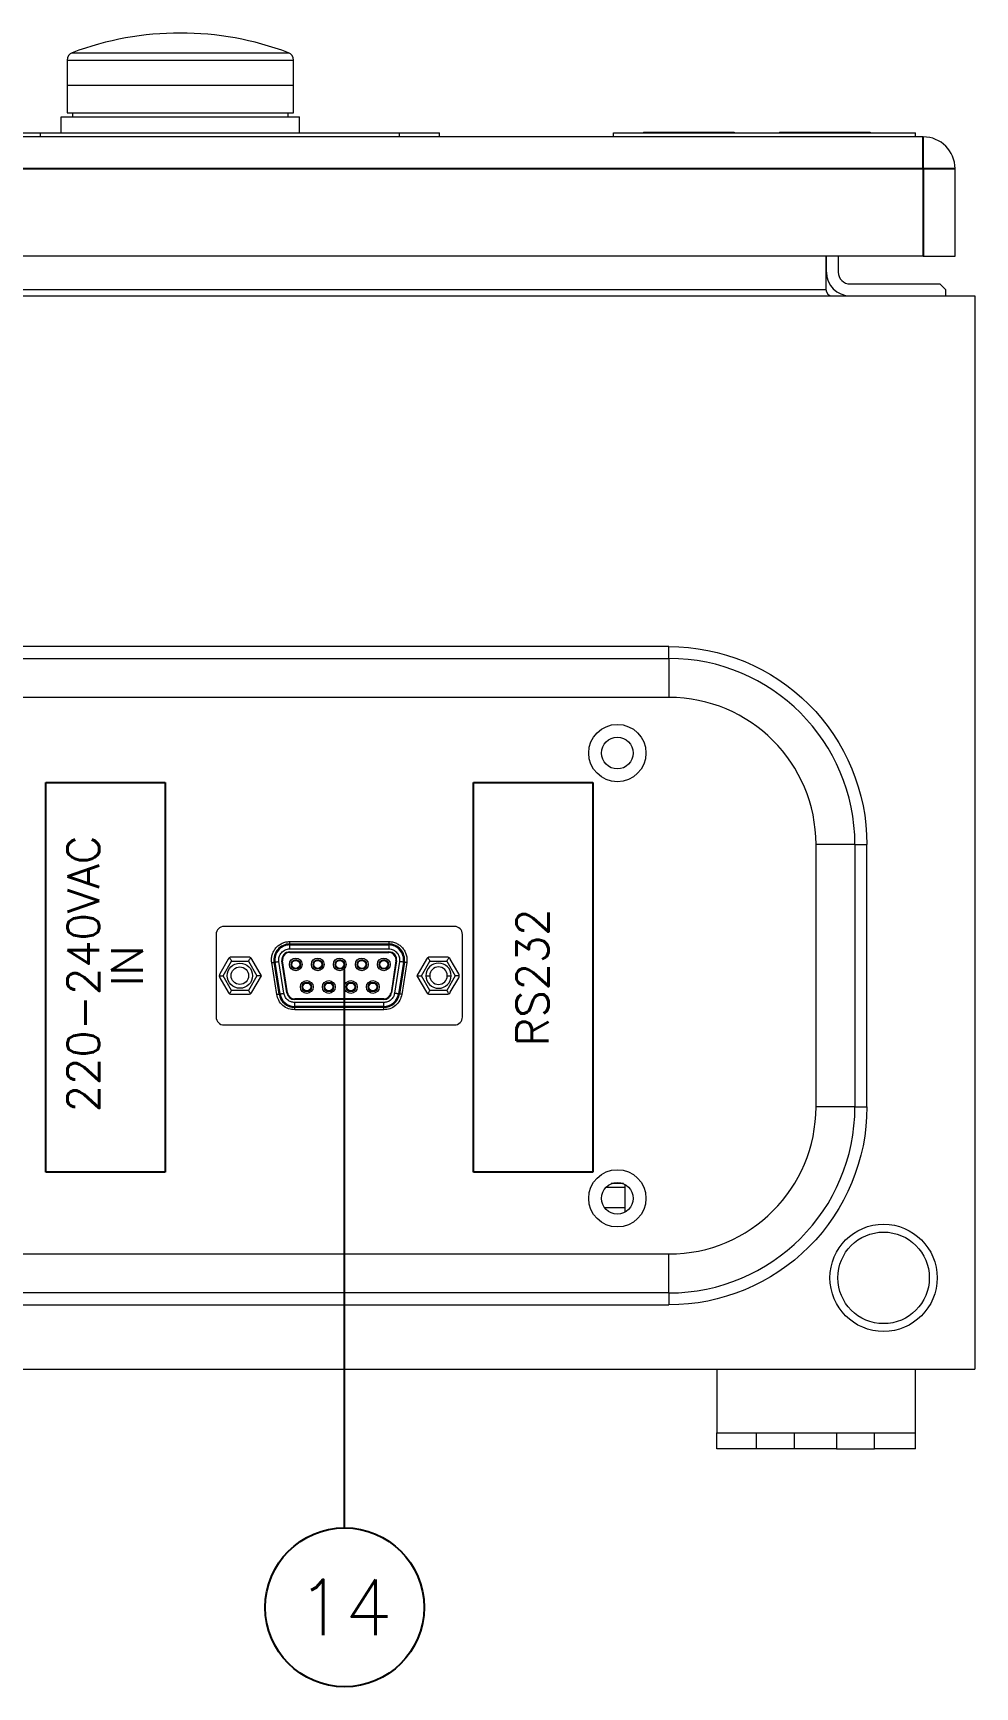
# Model space of a CAD drawing. Extents: x 4137 to 28680, y 2446 to 6814.
# Drawn here: x 16282.7 to 16432.1, y 4969.1 to 5231.2 of the extents above; entities that cross this region are included whole.
import ezdxf
from ezdxf.enums import TextEntityAlignment as Align

# ---------------------------------------------------------------- set-up
doc = ezdxf.new("R2010")
doc.units = 0
doc.header["$LTSCALE"] = 0.5
doc.layers.get('0').update_dxf_attribs({"linetype": 'CONTINUOUS'})
doc.layers.add('DIM', color=5, linetype='CONTINUOUS')
doc.layers.add('VOL', color=2, linetype='CONTINUOUS')
doc.styles.get("Standard").update_dxf_attribs({"font": 'simplex.shx'})

msp = doc.modelspace()

# ---------------------------------------------------------------- linework, layer by layer
at = {"color": 7, "linetype": 'Continuous', "lineweight": 15}
for p, q in [((16288.11, 5226.89), (16288.11, 5222.93)), ((16288.11, 5226.89), (16288.11, 5222.93)), ((16324.02, 5222.93), (16324.02, 5226.89)), ((16324.02, 5222.93), (16324.02, 5226.89)), ((16288.11, 5222.93), (16324.02, 5222.93)), ((16288.11, 5222.93), (16324.02, 5222.93)), ((16288.12, 5222.93), (16288.12, 5218.52)), ((16288.12, 5222.93), (16288.12, 5218.52)), ((16324, 5218.52), (16324, 5222.93)), ((16324, 5218.52), (16324, 5222.93)), ((16288.12, 5218.52), (16324, 5218.52)), ((16288.12, 5218.52), (16324, 5218.52)), ((16288.96, 5218.52), (16288.96, 5217.89)), ((16288.96, 5218.52), (16288.96, 5217.89)), ((16323.17, 5217.89), (16323.17, 5218.52)), ((16323.17, 5217.89), (16323.17, 5218.52)), ((16277.61, 5215.38), (16283.91, 5215.38)), ((16277.61, 5215.38), (16283.91, 5215.38)), ((16283.91, 5214.74), (16283.91, 5215.38)), ((16283.91, 5215.38), (16340.84, 5215.38)), ((16283.91, 5214.74), (16283.91, 5215.38)), ((16283.91, 5215.38), (16340.84, 5215.38)), ((16287.16, 5217.89), (16324.96, 5217.89)), ((16287.16, 5215.38), (16287.16, 5217.89)), ((16287.16, 5217.89), (16324.96, 5217.89)), ((16287.16, 5215.38), (16287.16, 5217.89)), ((16324.96, 5215.38), (16324.96, 5217.89)), ((16324.96, 5215.38), (16324.96, 5217.89)), ((16340.84, 5214.74), (16340.84, 5215.38)), ((16340.84, 5215.38), (16347.14, 5215.38)), ((16340.84, 5214.74), (16340.84, 5215.38)), ((16340.84, 5215.38), (16347.14, 5215.38)), ((16347.14, 5214.74), (16347.14, 5215.38)), ((16347.14, 5214.74), (16347.14, 5215.38)), ((16374.73, 5214.74), (16374.73, 5215.37)), ((16374.73, 5215.37), (16422.61, 5215.37)), ((16374.73, 5214.74), (16374.73, 5215.37)), ((16374.73, 5215.37), (16422.61, 5215.37)), ((16379.52, 5215.5), (16379.52, 5215.37)), ((16379.52, 5215.5), (16393.88, 5215.5)), ((16379.52, 5215.5), (16379.52, 5215.37)), ((16379.52, 5215.5), (16393.88, 5215.5)), ((16393.88, 5215.5), (16393.88, 5215.37)), ((16393.88, 5215.5), (16393.88, 5215.37)), ((16401.07, 5215.5), (16401.07, 5215.37)), ((16401.07, 5215.5), (16415.43, 5215.5)), ((16401.07, 5215.5), (16401.07, 5215.37)), ((16401.07, 5215.5), (16415.43, 5215.5)), ((16415.43, 5215.5), (16415.43, 5215.37)), ((16415.43, 5215.5), (16415.43, 5215.37)), ((16422.61, 5214.74), (16422.61, 5215.37)), ((16422.61, 5214.74), (16422.61, 5215.37)), ((16423.87, 5214.74), (16188.25, 5214.74)), ((16423.87, 5214.74), (16188.25, 5214.74)), ((16428.91, 5195.84), (16428.91, 5209.7)), ((16428.91, 5195.84), (16428.91, 5209.7)), ((16423.87, 5195.84), (16188.25, 5195.84)), ((16423.87, 5195.84), (16188.25, 5195.84)), ((16408.44, 5195.84), (16408.44, 5190.55)), ((16408.44, 5195.84), (16408.44, 5190.55)), ((16408.5, 5193.32), (16408.5, 5195.84)), ((16408.5, 5193.32), (16408.5, 5195.84)), ((16410.39, 5195.84), (16410.39, 5193.32)), ((16410.39, 5195.84), (16410.39, 5193.32)), ((16423.87, 5195.84), (16428.91, 5195.84)), ((16423.87, 5195.84), (16428.91, 5195.84)), ((16180.06, 5189.54), (16432.06, 5189.54)), ((16180.06, 5189.54), (16432.06, 5189.54)), ((16194.87, 5190.55), (16408.44, 5190.55)), ((16194.87, 5190.55), (16408.44, 5190.55)), ((16412.28, 5191.43), (16426.52, 5191.43)), ((16412.28, 5191.43), (16426.52, 5191.43)), ((16427.4, 5190.55), (16426.52, 5191.43)), ((16427.4, 5190.55), (16426.52, 5191.43)), ((16427.4, 5190.55), (16427.4, 5189.54)), ((16427.4, 5190.55), (16427.4, 5189.54)), ((16432.06, 5189.54), (16432.06, 5019.44)), ((16432.06, 5189.54), (16432.06, 5019.44)), ((16383.55, 5133.97), (16228.57, 5133.97)), ((16383.55, 5133.97), (16228.57, 5133.97)), ((16228.57, 5132.08), (16383.55, 5132.08)), ((16228.57, 5132.08), (16383.55, 5132.08)), ((16383.55, 5132.08), (16383.55, 5133.97)), ((16383.55, 5132.08), (16383.55, 5133.97)), ((16383.55, 5125.91), (16228.57, 5125.91)), ((16383.55, 5125.91), (16228.57, 5125.91)), ((16406.86, 5061.02), (16406.86, 5102.6)), ((16406.86, 5061.02), (16406.86, 5102.6)), ((16413.03, 5102.6), (16413.03, 5061.02)), ((16413.03, 5102.6), (16414.92, 5102.6)), ((16413.03, 5102.6), (16413.03, 5061.02)), ((16413.03, 5102.6), (16414.92, 5102.6)), ((16414.92, 5061.02), (16414.92, 5102.6)), ((16414.92, 5061.02), (16414.92, 5102.6)), ((16349.53, 5089.62), (16312.99, 5089.62)), ((16349.53, 5089.62), (16312.99, 5089.62)), ((16311.73, 5088.36), (16311.73, 5075.26)), ((16311.73, 5088.36), (16311.73, 5075.26)), ((16323.41, 5086.84), (16323.41, 5087.22)), ((16323.41, 5087.22), (16339.11, 5087.22)), ((16323.41, 5086.84), (16323.41, 5087.22)), ((16323.41, 5087.22), (16339.11, 5087.22)), ((16339.11, 5087.22), (16339.11, 5086.84)), ((16339.11, 5087.22), (16339.11, 5086.84)), ((16350.79, 5075.26), (16350.79, 5088.36)), ((16350.79, 5075.26), (16350.79, 5088.36)), ((16313.65, 5084.44), (16312.31, 5082.12)), ((16313.65, 5084.44), (16312.31, 5082.12)), ((16316.87, 5084.75), (16314.2, 5084.75)), ((16316.87, 5084.75), (16314.2, 5084.75)), ((16318.94, 5081.81), (16317.42, 5084.44)), ((16318.94, 5081.81), (16317.42, 5084.44)), ((16323.41, 5086.69), (16323.41, 5086.84)), ((16323.41, 5086.84), (16339.11, 5086.84)), ((16323.41, 5086.69), (16323.41, 5086.84)), ((16323.41, 5086.84), (16339.11, 5086.84)), ((16323.41, 5086.06), (16323.41, 5086.69)), ((16323.41, 5086.69), (16339.11, 5086.69)), ((16323.41, 5086.06), (16323.41, 5086.69)), ((16323.41, 5086.69), (16339.11, 5086.69)), ((16323.41, 5086.06), (16339.11, 5086.06)), ((16323.41, 5086.06), (16339.11, 5086.06)), ((16323.41, 5085.59), (16339.11, 5085.59)), ((16323.41, 5085.59), (16339.11, 5085.59)), ((16323.41, 5085.49), (16339.11, 5085.49)), ((16323.41, 5085.49), (16339.11, 5085.49)), ((16339.11, 5086.84), (16339.11, 5086.69)), ((16339.11, 5086.84), (16339.11, 5086.69)), ((16339.11, 5086.69), (16339.11, 5086.06)), ((16339.11, 5086.69), (16339.11, 5086.06)), ((16345.11, 5084.44), (16343.59, 5081.81)), ((16345.11, 5084.44), (16343.59, 5081.81)), ((16348.33, 5084.75), (16345.65, 5084.75)), ((16348.33, 5084.75), (16345.65, 5084.75)), ((16350.21, 5082.12), (16348.87, 5084.44)), ((16350.21, 5082.12), (16348.87, 5084.44)), ((16312.23, 5081.81), (16312.86, 5081.81)), ((16312.23, 5081.81), (16312.86, 5081.81)), ((16312.86, 5081.81), (16314.2, 5084.12)), ((16312.86, 5081.81), (16314.2, 5084.12)), ((16314.2, 5079.49), (16312.86, 5081.81)), ((16314.2, 5079.49), (16312.86, 5081.81)), ((16314.2, 5084.12), (16316.87, 5084.12)), ((16314.2, 5084.12), (16316.87, 5084.12)), ((16316.87, 5084.12), (16318.21, 5081.81)), ((16316.87, 5084.12), (16318.21, 5081.81)), ((16318.21, 5081.81), (16316.87, 5079.49)), ((16318.21, 5081.81), (16316.87, 5079.49)), ((16317.42, 5079.18), (16318.94, 5081.81)), ((16317.42, 5079.18), (16318.94, 5081.81)), ((16318.94, 5081.81), (16318.21, 5081.81)), ((16318.94, 5081.81), (16318.21, 5081.81)), ((16321.35, 5078.85), (16320.56, 5083.89)), ((16321.35, 5078.85), (16320.56, 5083.89)), ((16320.93, 5083.94), (16321.09, 5083.97)), ((16320.93, 5083.94), (16321.09, 5083.97)), ((16321.72, 5078.9), (16320.93, 5083.94)), ((16321.72, 5078.9), (16320.93, 5083.94)), ((16321.87, 5078.93), (16321.09, 5083.97)), ((16321.87, 5078.93), (16321.09, 5083.97)), ((16322.5, 5079.02), (16321.71, 5084.06)), ((16322.5, 5079.02), (16321.71, 5084.06)), ((16322.96, 5079.1), (16322.17, 5084.14)), ((16322.96, 5079.1), (16322.17, 5084.14)), ((16323.06, 5079.11), (16322.27, 5084.15)), ((16323.06, 5079.11), (16322.27, 5084.15)), ((16340.26, 5084.15), (16339.47, 5079.11)), ((16340.26, 5084.15), (16339.47, 5079.11)), ((16340.36, 5084.14), (16339.57, 5079.1)), ((16340.36, 5084.14), (16339.57, 5079.1)), ((16340.82, 5084.06), (16340.03, 5079.02)), ((16340.82, 5084.06), (16340.03, 5079.02)), ((16341.44, 5083.97), (16340.65, 5078.93)), ((16341.44, 5083.97), (16340.65, 5078.93)), ((16341.59, 5083.94), (16340.8, 5078.9)), ((16341.59, 5083.94), (16340.8, 5078.9)), ((16341.97, 5083.89), (16341.18, 5078.85)), ((16341.97, 5083.89), (16341.18, 5078.85)), ((16341.59, 5083.94), (16341.44, 5083.97)), ((16341.59, 5083.94), (16341.44, 5083.97)), ((16343.59, 5081.81), (16344.31, 5081.81)), ((16343.59, 5081.81), (16345.11, 5079.18)), ((16343.59, 5081.81), (16344.31, 5081.81)), ((16343.59, 5081.81), (16345.11, 5079.18)), ((16344.31, 5081.81), (16345.65, 5084.12)), ((16344.31, 5081.81), (16345.65, 5084.12)), ((16345.65, 5079.49), (16344.31, 5081.81)), ((16345.65, 5079.49), (16344.31, 5081.81)), ((16345.01, 5081.81), (16345.63, 5081.81)), ((16345.01, 5081.81), (16345.63, 5081.81)), ((16345.65, 5084.12), (16348.33, 5084.12)), ((16345.65, 5084.12), (16348.33, 5084.12)), ((16348.33, 5084.12), (16349.66, 5081.81)), ((16348.33, 5084.12), (16349.66, 5081.81)), ((16349.66, 5081.81), (16348.33, 5079.49)), ((16349.66, 5081.81), (16348.33, 5079.49)), ((16348.4, 5081.81), (16349.02, 5081.81)), ((16348.4, 5081.81), (16349.02, 5081.81)), ((16350.29, 5081.81), (16349.66, 5081.81)), ((16350.29, 5081.81), (16349.66, 5081.81)), ((16312.31, 5081.49), (16313.65, 5079.18)), ((16312.31, 5081.49), (16313.65, 5079.18)), ((16316.87, 5079.49), (16314.2, 5079.49)), ((16316.87, 5079.49), (16314.2, 5079.49)), ((16348.33, 5079.49), (16345.65, 5079.49)), ((16348.33, 5079.49), (16345.65, 5079.49)), ((16348.87, 5079.18), (16350.21, 5081.49)), ((16348.87, 5079.18), (16350.21, 5081.49)), ((16314.2, 5078.86), (16316.87, 5078.86)), ((16314.2, 5078.86), (16316.87, 5078.86)), ((16321.72, 5078.9), (16321.87, 5078.93)), ((16321.72, 5078.9), (16321.87, 5078.93)), ((16338.32, 5078.13), (16324.2, 5078.13)), ((16338.32, 5078.13), (16324.2, 5078.13)), ((16338.32, 5078.03), (16324.2, 5078.03)), ((16338.32, 5078.03), (16324.2, 5078.03)), ((16338.32, 5077.57), (16324.2, 5077.57)), ((16324.2, 5076.94), (16324.2, 5077.57)), ((16338.32, 5077.57), (16324.2, 5077.57)), ((16324.2, 5076.94), (16324.2, 5077.57)), ((16338.32, 5076.94), (16324.2, 5076.94)), ((16324.2, 5076.78), (16324.2, 5076.94)), ((16338.32, 5076.94), (16324.2, 5076.94)), ((16324.2, 5076.78), (16324.2, 5076.94)), ((16338.32, 5076.78), (16324.2, 5076.78)), ((16324.2, 5076.4), (16324.2, 5076.78)), ((16338.32, 5076.78), (16324.2, 5076.78)), ((16324.2, 5076.4), (16324.2, 5076.78)), ((16338.32, 5076.94), (16338.32, 5077.57)), ((16338.32, 5076.94), (16338.32, 5077.57)), ((16338.32, 5076.78), (16338.32, 5076.94)), ((16338.32, 5076.78), (16338.32, 5076.94)), ((16338.32, 5076.4), (16338.32, 5076.78)), ((16338.32, 5076.4), (16338.32, 5076.78)), ((16340.8, 5078.9), (16340.65, 5078.93)), ((16340.8, 5078.9), (16340.65, 5078.93)), ((16345.65, 5078.86), (16348.33, 5078.86)), ((16345.65, 5078.86), (16348.33, 5078.86)), ((16312.99, 5074), (16349.53, 5074)), ((16312.99, 5074), (16349.53, 5074)), ((16338.32, 5076.4), (16324.2, 5076.4)), ((16338.32, 5076.4), (16324.2, 5076.4)), ((16413.03, 5061.02), (16414.92, 5061.02)), ((16413.03, 5061.02), (16414.92, 5061.02)), ((16376.32, 5048.86), (16374.4, 5048.86)), ((16376.32, 5048.86), (16374.4, 5048.86)), ((16376.62, 5044.35), (16376.62, 5048.71)), ((16376.62, 5044.35), (16376.62, 5048.71)), ((16228.57, 5037.71), (16383.55, 5037.71)), ((16228.57, 5037.71), (16383.55, 5037.71)), ((16383.55, 5031.54), (16228.57, 5031.54)), ((16383.55, 5031.54), (16228.57, 5031.54)), ((16228.57, 5029.65), (16383.55, 5029.65)), ((16228.57, 5029.65), (16383.55, 5029.65)), ((16383.55, 5031.54), (16383.55, 5029.65)), ((16383.55, 5031.54), (16383.55, 5029.65)), ((16180.06, 5019.44), (16432.06, 5019.44)), ((16180.06, 5019.44), (16432.06, 5019.44)), ((16391.11, 5019.44), (16391.11, 5009.36)), ((16391.11, 5019.44), (16391.11, 5009.36)), ((16422.61, 5009.36), (16422.61, 5019.44)), ((16422.61, 5009.36), (16422.61, 5019.44)), ((16391.11, 5006.84), (16391.11, 5009.36)), ((16391.11, 5009.36), (16391.22, 5009.36)), ((16391.11, 5006.84), (16391.11, 5009.36)), ((16391.11, 5009.36), (16391.22, 5009.36)), ((16391.22, 5009.36), (16397.39, 5009.36)), ((16391.22, 5009.36), (16397.39, 5009.36)), ((16397.39, 5009.36), (16397.39, 5006.84)), ((16397.39, 5009.36), (16403.4, 5009.36)), ((16397.39, 5009.36), (16397.39, 5006.84)), ((16397.39, 5009.36), (16403.4, 5009.36)), ((16403.4, 5009.36), (16410.11, 5009.36)), ((16403.4, 5009.36), (16403.4, 5006.84)), ((16403.4, 5009.36), (16410.11, 5009.36)), ((16403.4, 5009.36), (16403.4, 5006.84)), ((16410.11, 5009.36), (16410.11, 5006.84)), ((16410.11, 5009.36), (16416.12, 5009.36)), ((16410.11, 5009.36), (16410.11, 5006.84)), ((16410.11, 5009.36), (16416.12, 5009.36)), ((16416.12, 5006.84), (16416.12, 5009.36)), ((16416.12, 5009.36), (16422.29, 5009.36)), ((16416.12, 5006.84), (16416.12, 5009.36)), ((16416.12, 5009.36), (16422.29, 5009.36)), ((16422.29, 5009.36), (16422.61, 5009.36)), ((16422.29, 5009.36), (16422.61, 5009.36)), ((16422.61, 5006.84), (16422.61, 5009.36)), ((16422.61, 5006.84), (16422.61, 5009.36)), ((16397.39, 5006.84), (16391.11, 5006.84)), ((16397.39, 5006.84), (16391.11, 5006.84)), ((16403.4, 5006.84), (16397.39, 5006.84)), ((16403.4, 5006.84), (16397.39, 5006.84)), ((16410.11, 5006.84), (16403.4, 5006.84)), ((16410.11, 5006.84), (16403.4, 5006.84)), ((16410.11, 5006.84), (16416.12, 5006.84)), ((16410.11, 5006.84), (16416.12, 5006.84)), ((16422.61, 5006.84), (16416.12, 5006.84)), ((16422.61, 5006.84), (16416.12, 5006.84))]:
    msp.add_line(p, q, dxfattribs=at)
at = {"color": 8, "linetype": 'Continuous', "lineweight": 15}
for p, q in [((16288.92, 5228.07), (16323.2, 5228.07)), ((16288.92, 5228.07), (16323.2, 5228.07)), ((16383.55, 5132.08), (16383.55, 5125.91)), ((16383.55, 5132.08), (16383.55, 5125.91)), ((16413.03, 5102.6), (16406.86, 5102.6)), ((16413.03, 5102.6), (16406.86, 5102.6)), ((16413.03, 5061.02), (16406.86, 5061.02)), ((16413.03, 5061.02), (16406.86, 5061.02)), ((16376.62, 5048.23), (16373.5, 5048.23)), ((16376.62, 5048.23), (16373.5, 5048.23)), ((16373.3, 5045.08), (16376.62, 5045.08)), ((16373.3, 5045.08), (16376.62, 5045.08)), ((16383.55, 5031.54), (16383.55, 5037.71)), ((16383.55, 5031.54), (16383.55, 5037.71))]:
    msp.add_line(p, q, dxfattribs=at)
for p, q in [((16284.74, 5050.67), (16284.74, 5112.41)), ((16284.74, 5112.41), (16303.64, 5112.41)), ((16284.74, 5050.67), (16284.74, 5112.41)), ((16284.74, 5112.41), (16303.64, 5112.41)), ((16303.64, 5112.41), (16303.64, 5050.67)), ((16303.64, 5112.41), (16303.64, 5050.67)), ((16352.56, 5112.41), (16371.46, 5112.41)), ((16352.56, 5050.67), (16352.56, 5112.41)), ((16352.56, 5112.41), (16371.46, 5112.41)), ((16352.56, 5050.67), (16352.56, 5112.41)), ((16371.46, 5112.41), (16371.46, 5050.67)), ((16371.46, 5112.41), (16371.46, 5050.67)), ((16303.64, 5050.67), (16284.74, 5050.67)), ((16303.64, 5050.67), (16284.74, 5050.67)), ((16371.46, 5050.67), (16352.56, 5050.67)), ((16371.46, 5050.67), (16352.56, 5050.67))]:
    msp.add_line(p, q)
at = {"color": 7, "linetype": 'Continuous', "lineweight": 15, "flags": 128}
for points in [[(16313.88, 5084.67), (16313.93, 5084.59), (16313.98, 5084.49), (16314.05, 5084.38), (16314.12, 5084.26), (16314.2, 5084.12)], [(16313.88, 5084.67), (16313.93, 5084.59), (16313.98, 5084.49), (16314.05, 5084.38), (16314.12, 5084.26), (16314.2, 5084.12)], [(16317.19, 5084.67), (16317.14, 5084.59), (16317.09, 5084.49), (16317.02, 5084.38), (16316.95, 5084.26), (16316.87, 5084.12)], [(16317.19, 5084.67), (16317.14, 5084.59), (16317.09, 5084.49), (16317.02, 5084.38), (16316.95, 5084.26), (16316.87, 5084.12)], [(16345.34, 5084.67), (16345.38, 5084.59), (16345.44, 5084.49), (16345.5, 5084.38), (16345.58, 5084.26), (16345.65, 5084.12)], [(16345.34, 5084.67), (16345.38, 5084.59), (16345.44, 5084.49), (16345.5, 5084.38), (16345.58, 5084.26), (16345.65, 5084.12)], [(16348.64, 5084.67), (16348.6, 5084.59), (16348.54, 5084.49), (16348.47, 5084.38), (16348.4, 5084.26), (16348.33, 5084.12)], [(16348.64, 5084.67), (16348.6, 5084.59), (16348.54, 5084.49), (16348.47, 5084.38), (16348.4, 5084.26), (16348.33, 5084.12)], [(16320.56, 5083.89), (16320.63, 5083.9), (16320.7, 5083.91), (16320.76, 5083.92), (16320.82, 5083.93), (16320.87, 5083.93), (16320.9, 5083.94), (16320.92, 5083.94), (16320.93, 5083.94)], [(16320.56, 5083.89), (16320.63, 5083.9), (16320.7, 5083.91), (16320.76, 5083.92), (16320.82, 5083.93), (16320.87, 5083.93), (16320.9, 5083.94), (16320.92, 5083.94), (16320.93, 5083.94)], [(16321.09, 5083.97), (16321.1, 5083.97), (16321.14, 5083.98), (16321.2, 5083.98), (16321.27, 5084), (16321.37, 5084.01), (16321.47, 5084.03), (16321.59, 5084.05), (16321.71, 5084.06)], [(16321.09, 5083.97), (16321.1, 5083.97), (16321.14, 5083.98), (16321.2, 5083.98), (16321.27, 5084), (16321.37, 5084.01), (16321.47, 5084.03), (16321.59, 5084.05), (16321.71, 5084.06)], [(16341.44, 5083.97), (16341.42, 5083.97), (16341.39, 5083.98), (16341.33, 5083.98), (16341.25, 5084), (16341.16, 5084.01), (16341.05, 5084.03), (16340.94, 5084.05), (16340.82, 5084.06)], [(16341.44, 5083.97), (16341.42, 5083.97), (16341.39, 5083.98), (16341.33, 5083.98), (16341.25, 5084), (16341.16, 5084.01), (16341.05, 5084.03), (16340.94, 5084.05), (16340.82, 5084.06)], [(16341.97, 5083.89), (16341.89, 5083.9), (16341.82, 5083.91), (16341.76, 5083.92), (16341.7, 5083.93), (16341.66, 5083.93), (16341.62, 5083.94), (16341.6, 5083.94), (16341.59, 5083.94)], [(16341.97, 5083.89), (16341.89, 5083.9), (16341.82, 5083.91), (16341.76, 5083.92), (16341.7, 5083.93), (16341.66, 5083.93), (16341.62, 5083.94), (16341.6, 5083.94), (16341.59, 5083.94)], [(16314.2, 5079.49), (16314.13, 5079.38), (16314.07, 5079.28), (16314.02, 5079.18), (16313.96, 5079.09), (16313.92, 5079.01), (16313.88, 5078.95)], [(16314.2, 5079.49), (16314.13, 5079.38), (16314.07, 5079.28), (16314.02, 5079.18), (16313.96, 5079.09), (16313.92, 5079.01), (16313.88, 5078.95)], [(16317.19, 5078.95), (16317.14, 5079.02), (16317.09, 5079.12), (16317.02, 5079.24), (16316.95, 5079.36), (16316.87, 5079.49)], [(16317.19, 5078.95), (16317.14, 5079.02), (16317.09, 5079.12), (16317.02, 5079.24), (16316.95, 5079.36), (16316.87, 5079.49)], [(16345.65, 5079.49), (16345.59, 5079.38), (16345.53, 5079.28), (16345.47, 5079.18), (16345.42, 5079.09), (16345.37, 5079.01), (16345.34, 5078.95)], [(16345.65, 5079.49), (16345.59, 5079.38), (16345.53, 5079.28), (16345.47, 5079.18), (16345.42, 5079.09), (16345.37, 5079.01), (16345.34, 5078.95)], [(16348.64, 5078.95), (16348.61, 5079.01), (16348.56, 5079.09), (16348.51, 5079.18), (16348.45, 5079.28), (16348.39, 5079.38), (16348.33, 5079.49)], [(16348.64, 5078.95), (16348.61, 5079.01), (16348.56, 5079.09), (16348.51, 5079.18), (16348.45, 5079.28), (16348.39, 5079.38), (16348.33, 5079.49)], [(16321.35, 5078.85), (16321.42, 5078.86), (16321.49, 5078.87), (16321.55, 5078.88), (16321.61, 5078.89), (16321.65, 5078.89), (16321.69, 5078.9), (16321.71, 5078.9), (16321.72, 5078.9)], [(16321.35, 5078.85), (16321.42, 5078.86), (16321.49, 5078.87), (16321.55, 5078.88), (16321.61, 5078.89), (16321.65, 5078.89), (16321.69, 5078.9), (16321.71, 5078.9), (16321.72, 5078.9)], [(16321.87, 5078.93), (16321.89, 5078.93), (16321.93, 5078.94), (16321.98, 5078.94), (16322.06, 5078.96), (16322.15, 5078.97), (16322.26, 5078.99), (16322.38, 5079.01), (16322.5, 5079.02)], [(16321.87, 5078.93), (16321.89, 5078.93), (16321.93, 5078.94), (16321.98, 5078.94), (16322.06, 5078.96), (16322.15, 5078.97), (16322.26, 5078.99), (16322.38, 5079.01), (16322.5, 5079.02)], [(16340.65, 5078.93), (16340.64, 5078.93), (16340.6, 5078.94), (16340.54, 5078.94), (16340.46, 5078.96), (16340.37, 5078.97), (16340.26, 5078.99), (16340.15, 5079.01), (16340.03, 5079.02)], [(16340.65, 5078.93), (16340.64, 5078.93), (16340.6, 5078.94), (16340.54, 5078.94), (16340.46, 5078.96), (16340.37, 5078.97), (16340.26, 5078.99), (16340.15, 5079.01), (16340.03, 5079.02)], [(16341.18, 5078.85), (16341.11, 5078.86), (16341.04, 5078.87), (16340.97, 5078.88), (16340.92, 5078.89), (16340.87, 5078.89), (16340.84, 5078.9), (16340.81, 5078.9), (16340.8, 5078.9)], [(16341.18, 5078.85), (16341.11, 5078.86), (16341.04, 5078.87), (16340.97, 5078.88), (16340.92, 5078.89), (16340.87, 5078.89), (16340.84, 5078.9), (16340.81, 5078.9), (16340.8, 5078.9)]]:
    msp.add_lwpolyline(points, dxfattribs=at)
at = {"color": 7, "linetype": 'Continuous', "lineweight": 15}
for centre, radius in [((16375.36, 5117.09), 4.54), ((16375.36, 5117.09), 4.54), ((16375.36, 5117.09), 2.52), ((16375.36, 5117.09), 2.52), ((16324.37, 5083.6), 1.01), ((16324.37, 5083.6), 1.01), ((16324.37, 5083.6), 0.756), ((16324.37, 5083.6), 0.756), ((16327.86, 5083.6), 1.01), ((16327.86, 5083.6), 1.01), ((16327.86, 5083.6), 0.756), ((16327.86, 5083.6), 0.756), ((16331.35, 5083.6), 1.01), ((16331.35, 5083.6), 1.01), ((16331.35, 5083.6), 0.756), ((16331.35, 5083.6), 0.756), ((16334.84, 5083.6), 1.01), ((16334.84, 5083.6), 1.01), ((16334.84, 5083.6), 0.756), ((16334.84, 5083.6), 0.756), ((16338.33, 5083.6), 1.01), ((16338.33, 5083.6), 1.01), ((16338.33, 5083.6), 0.756), ((16338.33, 5083.6), 0.756), ((16315.51, 5081.81), 2), ((16315.51, 5081.81), 2), ((16315.51, 5081.81), 1.39), ((16315.51, 5081.81), 1.39), ((16324.37, 5083.6), 0.63), ((16324.37, 5083.6), 0.63), ((16327.86, 5083.6), 0.63), ((16327.86, 5083.6), 0.63), ((16331.35, 5083.6), 0.63), ((16331.35, 5083.6), 0.63), ((16334.84, 5083.6), 0.63), ((16334.84, 5083.6), 0.63), ((16338.33, 5083.6), 0.63), ((16338.33, 5083.6), 0.63), ((16326.12, 5080.02), 1.01), ((16326.12, 5080.02), 1.01), ((16326.12, 5080.02), 0.756), ((16326.12, 5080.02), 0.756), ((16326.12, 5080.02), 0.63), ((16326.12, 5080.02), 0.63), ((16329.61, 5080.02), 1.01), ((16329.61, 5080.02), 1.01), ((16329.61, 5080.02), 0.756), ((16329.61, 5080.02), 0.756), ((16329.61, 5080.02), 0.63), ((16329.61, 5080.02), 0.63), ((16333.1, 5080.02), 1.01), ((16333.1, 5080.02), 1.01), ((16333.1, 5080.02), 0.756), ((16333.1, 5080.02), 0.756), ((16333.1, 5080.02), 0.63), ((16333.1, 5080.02), 0.63), ((16336.59, 5080.02), 1.01), ((16336.59, 5080.02), 1.01), ((16336.59, 5080.02), 0.756), ((16336.59, 5080.02), 0.756), ((16336.59, 5080.02), 0.63), ((16336.59, 5080.02), 0.63), ((16375.36, 5046.53), 4.54), ((16375.36, 5046.53), 4.54), ((16375.36, 5046.53), 2.52), ((16375.36, 5046.53), 2.52), ((16417.57, 5033.93), 8.5), ((16417.57, 5033.93), 8.5), ((16417.57, 5033.93), 7.25), ((16417.57, 5033.93), 7.25)]:
    msp.add_circle(centre, radius, dxfattribs=at)
for centre, radius, start, end in [((16306.06, 5182.44), 48.75, 69.4165, 110.5835), ((16306.06, 5182.44), 48.75, 69.4165, 110.5835), ((16289.37, 5226.89), 1.26, 110.5835, 180.0187), ((16289.37, 5226.89), 1.26, 110.5835, 180.0187), ((16322.76, 5226.89), 1.26, 0.0187, 69.4165), ((16322.76, 5226.89), 1.26, 0.0187, 69.4165), ((16423.87, 5209.7), 5.04, 360, 90), ((16423.87, 5209.7), 5.04, 360, 90), ((16412.28, 5193.32), 3.78, 180, 270), ((16412.28, 5193.32), 3.78, 180, 270), ((16412.28, 5193.32), 1.89, 180, 270), ((16412.28, 5193.32), 1.89, 180, 270), ((16409.44, 5190.55), 1.01, 180, 270), ((16409.44, 5190.55), 1.01, 180, 270), ((16383.55, 5102.6), 29.48, 0, 90), ((16383.55, 5102.6), 29.48, 0, 90), ((16383.55, 5102.6), 23.31, 0, 90), ((16383.55, 5102.6), 23.31, 0, 90), ((16312.99, 5088.36), 1.26, 90, 180), ((16312.99, 5088.36), 1.26, 90, 180), ((16349.53, 5088.36), 1.26, 0, 90), ((16349.53, 5088.36), 1.26, 0, 90), ((16314.2, 5084.12), 0.63, 120, 150), ((16314.2, 5084.12), 0.63, 120, 150), ((16314.2, 5084.12), 0.63, 90, 120), ((16314.2, 5084.12), 0.63, 90, 120), ((16316.87, 5084.12), 0.63, 60, 90), ((16316.87, 5084.12), 0.63, 60, 90), ((16316.87, 5084.12), 0.63, 30, 60), ((16316.87, 5084.12), 0.63, 30, 60), ((16323.41, 5084.33), 2.51, 90, 188.8807), ((16323.41, 5084.33), 2.51, 90, 188.8807), ((16323.41, 5084.33), 2.35, 90, 188.8807), ((16323.41, 5084.33), 2.35, 90, 188.8807), ((16323.41, 5084.33), 1.26, 90, 188.8807), ((16323.41, 5084.33), 1.26, 90, 188.8807), ((16323.41, 5084.33), 1.16, 90, 188.8807), ((16323.41, 5084.33), 1.16, 90, 188.8807), ((16339.11, 5084.33), 2.51, 351.1193, 90), ((16339.11, 5084.33), 2.51, 351.1193, 90), ((16339.11, 5084.33), 2.35, 351.1193, 90), ((16339.11, 5084.33), 2.35, 351.1193, 90), ((16339.11, 5084.33), 1.26, 351.1193, 90), ((16339.11, 5084.33), 1.26, 351.1193, 90), ((16339.11, 5084.33), 1.16, 351.1193, 90), ((16339.11, 5084.33), 1.16, 351.1193, 90), ((16345.65, 5084.12), 0.63, 120, 150), ((16345.65, 5084.12), 0.63, 120, 150), ((16345.65, 5084.12), 0.63, 90, 120), ((16345.65, 5084.12), 0.63, 90, 120), ((16348.33, 5084.12), 0.63, 60, 90), ((16348.33, 5084.12), 0.63, 60, 90), ((16348.33, 5084.12), 0.63, 30, 60), ((16348.33, 5084.12), 0.63, 30, 60), ((16312.86, 5081.81), 0.63, 150, 180), ((16312.86, 5081.81), 0.63, 150, 180), ((16312.86, 5081.81), 0.63, 180, 210), ((16312.86, 5081.81), 0.63, 180, 210), ((16347.01, 5081.81), 2, 0, 180), ((16347.01, 5081.81), 2, 0, 180), ((16347.01, 5081.81), 2, 180, 0), ((16347.01, 5081.81), 2, 180, 0), ((16347.01, 5081.81), 1.39, 0, 180), ((16347.01, 5081.81), 1.39, 0, 180), ((16347.01, 5081.81), 1.39, 180, 0), ((16347.01, 5081.81), 1.39, 180, 0), ((16349.66, 5081.81), 0.63, 0, 30), ((16349.66, 5081.81), 0.63, 0, 30), ((16349.66, 5081.81), 0.63, 330, 0), ((16349.66, 5081.81), 0.63, 330, 0), ((16314.2, 5079.49), 0.63, 210, 240), ((16314.2, 5079.49), 0.63, 210, 240), ((16316.87, 5079.49), 0.63, 300, 330), ((16316.87, 5079.49), 0.63, 300, 330), ((16324.2, 5079.29), 1.26, 188.8807, 270), ((16324.2, 5079.29), 1.26, 188.8807, 270), ((16324.2, 5079.29), 1.16, 188.8807, 270), ((16324.2, 5079.29), 1.16, 188.8807, 270), ((16338.32, 5079.29), 1.16, 270, 351.1193), ((16338.32, 5079.29), 1.16, 270, 351.1193), ((16338.32, 5079.29), 1.26, 270, 351.1193), ((16338.32, 5079.29), 1.26, 270, 351.1193), ((16345.65, 5079.49), 0.63, 210, 240), ((16345.65, 5079.49), 0.63, 210, 240), ((16348.33, 5079.49), 0.63, 300, 330), ((16348.33, 5079.49), 0.63, 300, 330), ((16314.2, 5079.49), 0.63, 240, 270), ((16314.2, 5079.49), 0.63, 240, 270), ((16316.87, 5079.49), 0.63, 270, 300), ((16316.87, 5079.49), 0.63, 270, 300), ((16324.2, 5079.29), 2.51, 188.8807, 270), ((16324.2, 5079.29), 2.51, 188.8807, 270), ((16324.2, 5079.29), 2.35, 188.8807, 270), ((16324.2, 5079.29), 2.35, 188.8807, 270), ((16338.32, 5079.29), 2.35, 270, 351.1193), ((16338.32, 5079.29), 2.35, 270, 351.1193), ((16338.32, 5079.29), 2.51, 270, 351.1193), ((16338.32, 5079.29), 2.51, 270, 351.1193), ((16345.65, 5079.49), 0.63, 240, 270), ((16345.65, 5079.49), 0.63, 240, 270), ((16348.33, 5079.49), 0.63, 270, 300), ((16348.33, 5079.49), 0.63, 270, 300), ((16312.99, 5075.26), 1.26, 180, 270), ((16312.99, 5075.26), 1.26, 180, 270), ((16349.53, 5075.26), 1.26, 270, 0), ((16349.53, 5075.26), 1.26, 270, 0), ((16383.55, 5061.02), 23.31, 270, 0), ((16383.55, 5061.02), 29.48, 270, 0), ((16383.55, 5061.02), 23.31, 270, 0), ((16383.55, 5061.02), 29.48, 270, 0)]:
    msp.add_arc(centre, radius, start, end, dxfattribs=at)
for points, knots in [([(16288.11, 5226.89), (16288.17, 5226.89), (16288.31, 5226.89), (16289.38, 5226.89), (16291.03, 5226.89), (16293.28, 5226.89), (16296.02, 5226.89), (16299.15, 5226.89), (16302.54, 5226.89), (16306.06, 5226.89), (16309.59, 5226.89), (16312.98, 5226.89), (16316.1, 5226.89), (16318.84, 5226.89), (16321.09, 5226.89), (16322.75, 5226.89), (16323.82, 5226.89), (16323.95, 5226.89), (16324.02, 5226.89)], [0, 0, 0, 0, 0.0625, 0.125, 0.1875, 0.25, 0.3125, 0.375, 0.4375, 0.5, 0.5625, 0.625, 0.6875, 0.75, 0.8125, 0.875, 0.9375, 1, 1, 1, 1]), ([(16288.11, 5226.89), (16288.17, 5226.89), (16288.31, 5226.89), (16289.38, 5226.89), (16291.03, 5226.89), (16293.28, 5226.89), (16296.02, 5226.89), (16299.15, 5226.89), (16302.54, 5226.89), (16306.06, 5226.89), (16309.59, 5226.89), (16312.98, 5226.89), (16316.1, 5226.89), (16318.84, 5226.89), (16321.09, 5226.89), (16322.75, 5226.89), (16323.82, 5226.89), (16323.95, 5226.89), (16324.02, 5226.89)], [0, 0, 0, 0, 0.0625, 0.125, 0.1875, 0.25, 0.3125, 0.375, 0.4375, 0.5, 0.5625, 0.625, 0.6875, 0.75, 0.8125, 0.875, 0.9375, 1, 1, 1, 1]), ([(16383.55, 5133.97), (16391.87, 5133.97), (16399.85, 5130.67), (16411.62, 5118.9), (16414.92, 5110.92), (16414.92, 5102.6)], [0, 0, 0, 0, 0.5, 0.5, 1, 1, 1, 1]), ([(16383.55, 5133.97), (16391.87, 5133.97), (16399.85, 5130.67), (16411.62, 5118.9), (16414.92, 5110.92), (16414.92, 5102.6)], [0, 0, 0, 0, 0.5, 0.5, 1, 1, 1, 1]), ([(16320.56, 5083.89), (16320.54, 5084.09), (16320.5, 5084.51), (16320.61, 5085.13), (16320.85, 5085.71), (16321.2, 5086.22), (16321.66, 5086.65), (16322.2, 5086.97), (16322.79, 5087.18), (16323.2, 5087.21), (16323.41, 5087.22)], [0, 0, 0, 0, 0.125, 0.249998, 0.374929, 0.499998, 0.62493, 0.749999, 0.874931, 1, 1, 1, 1]), ([(16320.56, 5083.89), (16320.54, 5084.09), (16320.5, 5084.51), (16320.61, 5085.13), (16320.85, 5085.71), (16321.2, 5086.22), (16321.66, 5086.65), (16322.2, 5086.97), (16322.79, 5087.18), (16323.2, 5087.21), (16323.41, 5087.22)], [0, 0, 0, 0, 0.125, 0.249998, 0.374929, 0.499998, 0.62493, 0.749999, 0.874931, 1, 1, 1, 1]), ([(16339.11, 5087.22), (16339.32, 5087.21), (16339.74, 5087.18), (16340.33, 5086.97), (16340.87, 5086.65), (16341.32, 5086.22), (16341.68, 5085.71), (16341.91, 5085.13), (16342.02, 5084.51), (16341.99, 5084.09), (16341.97, 5083.89)], [0, 0, 0, 0, 0.125, 0.249997, 0.374929, 0.499998, 0.62493, 0.749999, 0.874931, 1, 1, 1, 1]), ([(16339.11, 5087.22), (16339.32, 5087.21), (16339.74, 5087.18), (16340.33, 5086.97), (16340.87, 5086.65), (16341.32, 5086.22), (16341.68, 5085.71), (16341.91, 5085.13), (16342.02, 5084.51), (16341.99, 5084.09), (16341.97, 5083.89)], [0, 0, 0, 0, 0.125, 0.249997, 0.374929, 0.499998, 0.62493, 0.749999, 0.874931, 1, 1, 1, 1]), ([(16321.71, 5084.06), (16321.7, 5084.19), (16321.67, 5084.44), (16321.74, 5084.81), (16321.88, 5085.15), (16322.09, 5085.46), (16322.36, 5085.72), (16322.69, 5085.91), (16323.04, 5086.03), (16323.29, 5086.05), (16323.41, 5086.06)], [0, 0, 0, 0, 0.1251165, 0.2500018, 0.3751177, 0.500003, 0.6251188, 0.7500041, 0.8749997, 1, 1, 1, 1]), ([(16321.71, 5084.06), (16321.7, 5084.19), (16321.67, 5084.44), (16321.74, 5084.81), (16321.88, 5085.15), (16322.09, 5085.46), (16322.36, 5085.72), (16322.69, 5085.91), (16323.04, 5086.03), (16323.29, 5086.05), (16323.41, 5086.06)], [0, 0, 0, 0, 0.1251165, 0.2500018, 0.3751177, 0.500003, 0.6251188, 0.7500041, 0.8749997, 1, 1, 1, 1]), ([(16339.11, 5086.06), (16339.24, 5086.05), (16339.48, 5086.03), (16339.84, 5085.91), (16340.16, 5085.72), (16340.43, 5085.46), (16340.64, 5085.15), (16340.78, 5084.81), (16340.85, 5084.44), (16340.83, 5084.19), (16340.82, 5084.06)], [0, 0, 0, 0, 0.125116, 0.250001, 0.375117, 0.500002, 0.625119, 0.750004, 0.874999, 1, 1, 1, 1]), ([(16339.11, 5086.06), (16339.24, 5086.05), (16339.48, 5086.03), (16339.84, 5085.91), (16340.16, 5085.72), (16340.43, 5085.46), (16340.64, 5085.15), (16340.78, 5084.81), (16340.85, 5084.44), (16340.83, 5084.19), (16340.82, 5084.06)], [0, 0, 0, 0, 0.125116, 0.250001, 0.375117, 0.500002, 0.625119, 0.750004, 0.874999, 1, 1, 1, 1]), ([(16324.2, 5076.4), (16323.87, 5076.44), (16323.19, 5076.5), (16322.28, 5077.05), (16321.6, 5077.86), (16321.43, 5078.52), (16321.35, 5078.85)], [0, 0, 0, 0, 0.2420034, 0.4999995, 0.7579967, 1, 1, 1, 1]), ([(16324.2, 5076.4), (16323.87, 5076.44), (16323.19, 5076.5), (16322.28, 5077.05), (16321.6, 5077.86), (16321.43, 5078.52), (16321.35, 5078.85)], [0, 0, 0, 0, 0.2420034, 0.4999995, 0.7579967, 1, 1, 1, 1]), ([(16324.2, 5077.57), (16324, 5077.59), (16323.6, 5077.63), (16323.06, 5077.95), (16322.65, 5078.44), (16322.55, 5078.83), (16322.5, 5079.02)], [0, 0, 0, 0, 0.2420034, 0.4999998, 0.7579962, 1, 1, 1, 1]), ([(16324.2, 5077.57), (16324, 5077.59), (16323.6, 5077.63), (16323.06, 5077.95), (16322.65, 5078.44), (16322.55, 5078.83), (16322.5, 5079.02)], [0, 0, 0, 0, 0.2420034, 0.4999998, 0.7579962, 1, 1, 1, 1]), ([(16340.03, 5079.02), (16339.98, 5078.83), (16339.88, 5078.44), (16339.47, 5077.95), (16338.93, 5077.63), (16338.52, 5077.59), (16338.32, 5077.57)], [0, 0, 0, 0, 0.242004, 0.5, 0.757996, 1, 1, 1, 1]), ([(16340.03, 5079.02), (16339.98, 5078.83), (16339.88, 5078.44), (16339.47, 5077.95), (16338.93, 5077.63), (16338.52, 5077.59), (16338.32, 5077.57)], [0, 0, 0, 0, 0.242004, 0.5, 0.757996, 1, 1, 1, 1]), ([(16341.18, 5078.85), (16341.09, 5078.52), (16340.92, 5077.86), (16340.24, 5077.05), (16339.34, 5076.5), (16338.65, 5076.44), (16338.32, 5076.4)], [0, 0, 0, 0, 0.242003, 0.5, 0.757996, 1, 1, 1, 1]), ([(16341.18, 5078.85), (16341.09, 5078.52), (16340.92, 5077.86), (16340.24, 5077.05), (16339.34, 5076.5), (16338.65, 5076.44), (16338.32, 5076.4)], [0, 0, 0, 0, 0.242003, 0.5, 0.757996, 1, 1, 1, 1]), ([(16414.92, 5061.02), (16414.92, 5052.7), (16411.62, 5044.72), (16399.85, 5032.96), (16391.87, 5029.65), (16383.55, 5029.65)], [0, 0, 0, 0, 0.5, 0.5, 1, 1, 1, 1]), ([(16414.92, 5061.02), (16414.92, 5052.7), (16411.62, 5044.72), (16399.85, 5032.96), (16391.87, 5029.65), (16383.55, 5029.65)], [0, 0, 0, 0, 0.5, 0.5, 1, 1, 1, 1])]:
    msp.add_open_spline(points, degree=3, knots=knots, dxfattribs=at)
at = {"layer": 'DIM'}
msp.add_line((16332.12, 4994.31), (16332.12, 5082.8), dxfattribs=at)
msp.add_line((16332.12, 4994.31), (16332.12, 5082.8), dxfattribs=at)
msp.add_circle((16332.12, 4981.71), 12.6, dxfattribs=at)
msp.add_circle((16332.12, 4981.71), 12.6, dxfattribs=at)
at = {"layer": 'VOL'}
for p, q in [((16423.87, 5209.7), (16423.87, 5214.74)), ((16423.87, 5209.7), (16423.87, 5214.74)), ((16188.25, 5209.7), (16423.87, 5209.7)), ((16188.25, 5209.7), (16423.87, 5209.7)), ((16423.87, 5209.7), (16423.87, 5195.84)), ((16423.87, 5209.7), (16428.91, 5209.7)), ((16423.87, 5209.7), (16423.87, 5195.84)), ((16423.87, 5209.7), (16428.91, 5209.7))]:
    msp.add_line(p, q, dxfattribs=at)

# ---------------------------------------------------------------- texts
for s, p in [('220-240VAC', (16293.21, 5082.1)), ('220-240VAC', (16293.21, 5082.1)), ('RS232', (16364.42, 5081.54)), ('RS232', (16364.42, 5081.54)), ('IN', (16300.14, 5083.36)), ('IN', (16300.14, 5083.36))]:
    msp.add_text(s, height=5.04, rotation=90).set_placement(p, align=Align.CENTER)
at = {"layer": 'DIM'}
msp.add_text('14', height=8.82, dxfattribs=at).set_placement((16332.12, 4981.71), align=Align.MIDDLE)
msp.add_text('14', height=8.82, dxfattribs=at).set_placement((16332.12, 4981.71), align=Align.MIDDLE)

doc.saveas('drawing.dxf')
